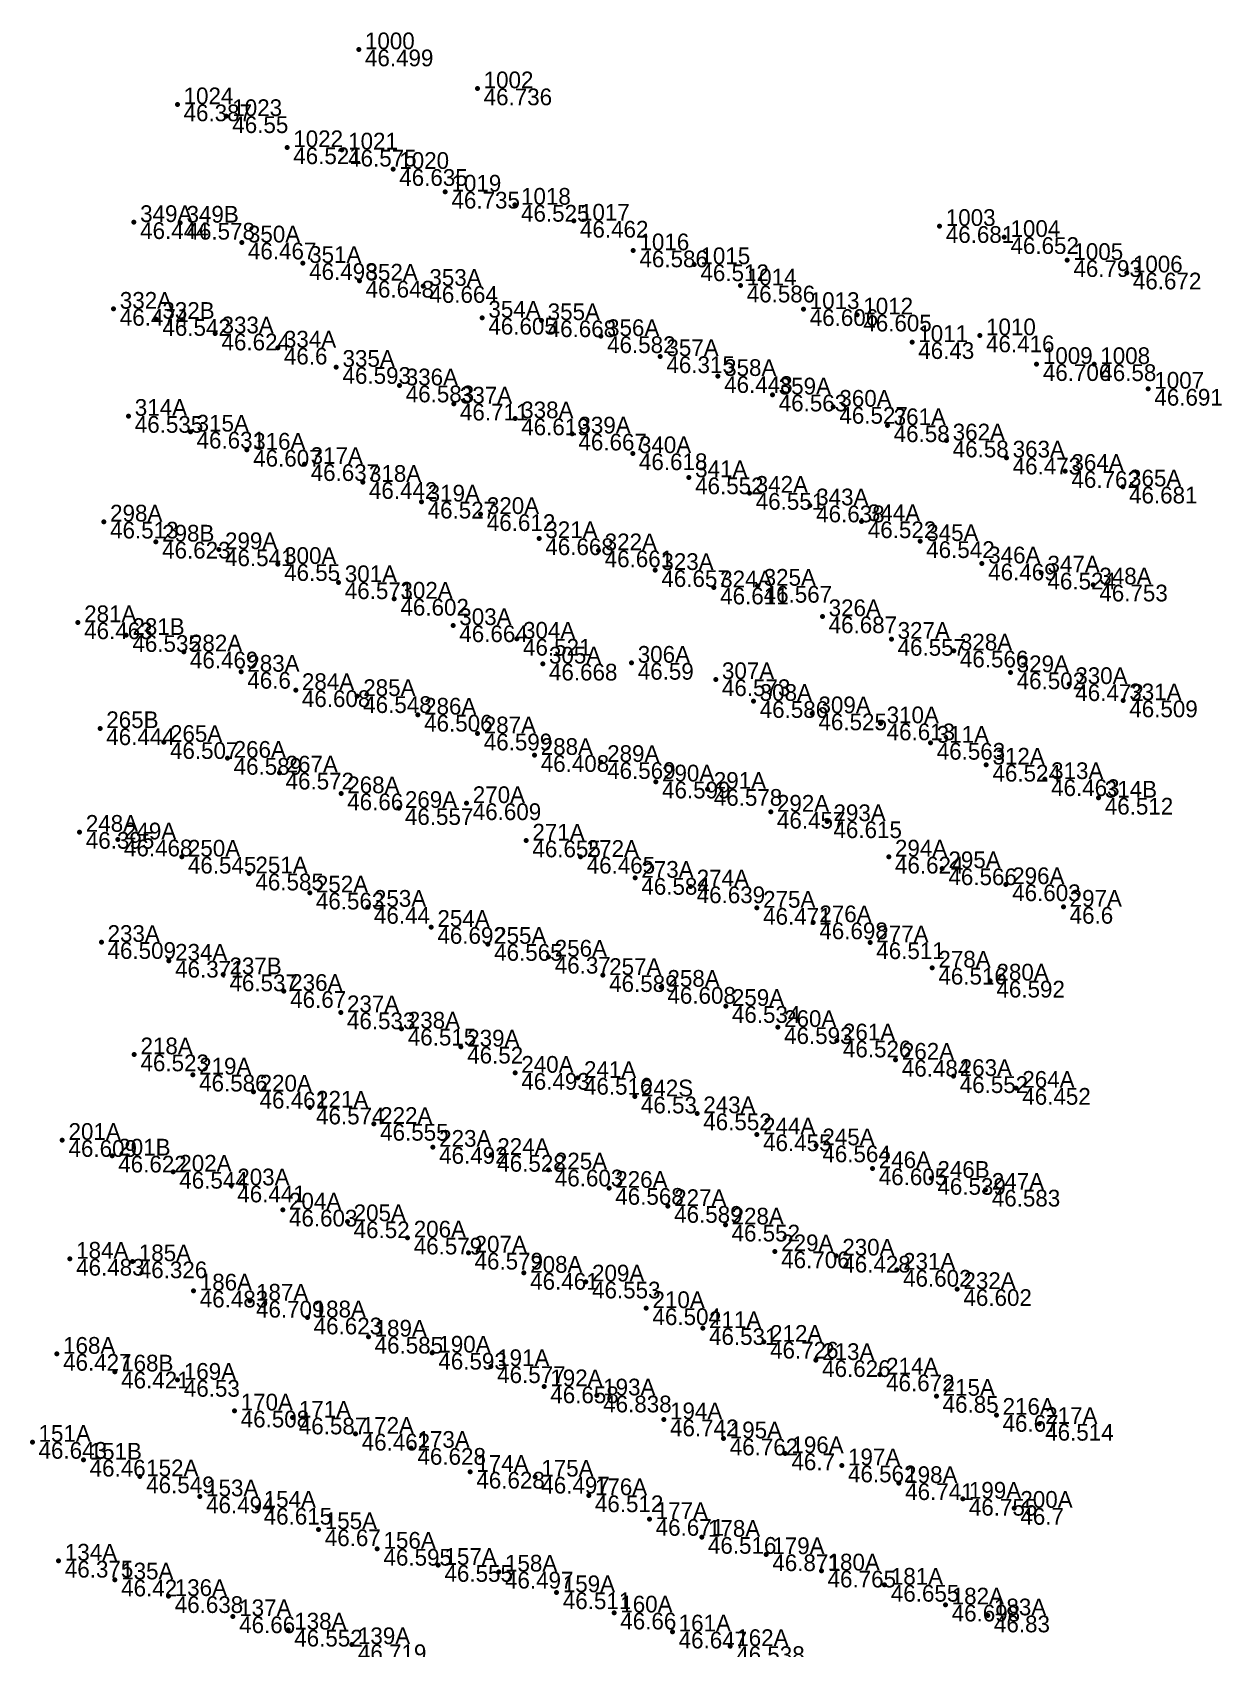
# Model space of a CAD drawing. Header units: metres. Extents: x 34762.6 to 34852.5, y -33007.4 to -32928.7.
# Drawn here: x 34816.96 to 34852.5, y -32977.01 to -32928.72 of the extents above; entities that cross this region are included whole.
import ezdxf

# ---------------------------------------------------------------- set-up
doc = ezdxf.new("R2010")
doc.units = ezdxf.units.M
for name, color, linetype, lineweight in [('Height', 80, 'CONTINUOUS', 100), ('Name', 4, 'CONTINUOUS', 100), ('Survey', 1, 'CONTINUOUS', 100)]:
    doc.layers.add(name, color=color, linetype=linetype, lineweight=lineweight)
doc.styles.get("Standard").update_dxf_attribs({"font": '', "height": 2.5})
doc.styles.get('standard').set_extended_font_data('txt')

msp = doc.modelspace()

# ---------------------------------------------------------------- linework, layer by layer
at = {"layer": 'Survey'}
for p in [(34826.717, -32929.235, 46.499), (34830.264, -32930.4, 46.736), (34821.297, -32930.877, 46.387), (34822.753, -32931.23, 46.55), (34824.575, -32932.159, 46.521), (34826.215, -32932.23, 46.575), (34827.743, -32932.808, 46.635), (34829.303, -32933.486, 46.735), (34831.381, -32933.878, 46.525), (34819.999, -32934.396, 46.444), (34821.385, -32934.414, 46.578), (34833.143, -32934.354, 46.462), (34844.075, -32934.512, 46.681), (34846.008, -32934.842, 46.652), (34823.22, -32935.005, 46.467), (34834.921, -32935.241, 46.586), (34825.05, -32935.618, 46.498), (34836.743, -32935.655, 46.512), (34847.888, -32935.529, 46.793), (34849.666, -32935.902, 46.672), (34826.735, -32936.146, 46.648), (34828.643, -32936.303, 46.664), (34838.126, -32936.29, 46.586), (34819.392, -32936.987, 46.474), (34820.664, -32937.29, 46.542), (34830.406, -32937.251, 46.605), (34832.178, -32937.327, 46.668), (34840.009, -32936.994, 46.606), (34841.61, -32937.158, 46.605), (34822.431, -32937.723, 46.624), (34833.953, -32937.804, 46.582), (34845.277, -32937.78, 46.416), (34824.295, -32938.146, 46.6), (34843.252, -32937.98, 46.43), (34826.047, -32938.723, 46.593), (34835.726, -32938.402, 46.315), (34846.976, -32938.637, 46.706), (34848.692, -32938.64, 46.58), (34827.936, -32939.276, 46.583), (34837.451, -32938.995, 46.448), (34839.082, -32939.547, 46.563), (34850.307, -32939.375, 46.691), (34819.839, -32940.186, 46.535), (34829.555, -32939.818, 46.711), (34831.387, -32940.26, 46.619), (34840.895, -32939.914, 46.527), (34821.686, -32940.657, 46.631), (34833.097, -32940.714, 46.667), (34842.517, -32940.464, 46.58), (34823.377, -32941.197, 46.607), (34844.281, -32940.921, 46.58), (34825.095, -32941.625, 46.637), (34834.905, -32941.301, 46.618), (34846.073, -32941.432, 46.473), (34826.836, -32942.16, 46.442), (34836.584, -32942.021, 46.552), (34847.83, -32941.831, 46.762), (34838.395, -32942.485, 46.551), (34849.551, -32942.296, 46.681), (34828.591, -32942.747, 46.527), (34830.36, -32943.12, 46.612), (34840.202, -32942.861, 46.638), (34819.101, -32943.344, 46.513), (34841.745, -32943.333, 46.522), (34820.656, -32943.943, 46.623), (34832.108, -32943.84, 46.668), (34843.49, -32943.927, 46.542), (34822.536, -32944.171, 46.541), (34824.302, -32944.612, 46.55), (34833.881, -32944.203, 46.661), (34845.342, -32944.595, 46.469), (34835.575, -32944.792, 46.657), (34847.114, -32944.867, 46.524), (34826.115, -32945.155, 46.571), (34837.333, -32945.312, 46.611), (34838.632, -32945.262, 46.567), (34848.663, -32945.224, 46.753), (34827.778, -32945.649, 46.602), (34818.326, -32946.352, 46.463), (34829.537, -32946.439, 46.664), (34840.574, -32946.173, 46.687), (34819.768, -32946.733, 46.535), (34831.441, -32946.845, 46.521), (34842.635, -32946.848, 46.557), (34821.487, -32947.226, 46.469), (34844.497, -32947.197, 46.566), (34823.202, -32947.832, 46.6), (34832.216, -32947.587, 46.668), (34834.87, -32947.563, 46.59), (34846.193, -32947.847, 46.502), (34824.833, -32948.38, 46.608), (34837.385, -32948.053, 46.573), (34847.945, -32948.2, 46.472), (34826.666, -32948.558, 46.548), (34838.514, -32948.703, 46.586), (34849.559, -32948.686, 46.509), (34828.485, -32949.113, 46.506), (34840.27, -32949.074, 46.525), (34842.307, -32949.373, 46.613), (34818.987, -32949.517, 46.444), (34820.891, -32949.93, 46.507), (34830.268, -32949.675, 46.599), (34843.804, -32949.953, 46.563), (34822.793, -32950.403, 46.589), (34831.97, -32950.318, 46.408), (34824.346, -32950.843, 46.572), (34833.955, -32950.528, 46.569), (34845.47, -32950.607, 46.524), (34835.595, -32951.11, 46.599), (34837.142, -32951.331, 46.578), (34847.222, -32951.04, 46.463), (34826.188, -32951.464, 46.66), (34829.939, -32951.757, 46.609), (34848.826, -32951.594, 46.512), (34827.911, -32951.902, 46.557), (34839.029, -32952.014, 46.457), (34840.718, -32952.296, 46.615), (34818.376, -32952.614, 46.395), (34819.516, -32952.842, 46.468), (34831.721, -32952.87, 46.655), (34821.427, -32953.356, 46.545), (34833.344, -32953.357, 46.465), (34842.556, -32953.354, 46.624), (34844.154, -32953.701, 46.566), (34823.444, -32953.858, 46.585), (34834.977, -32953.988, 46.584), (34836.631, -32954.24, 46.639), (34846.059, -32954.179, 46.603), (34825.251, -32954.428, 46.563), (34826.986, -32954.855, 46.44), (34838.616, -32954.883, 46.471), (34847.776, -32954.853, 46.6), (34828.883, -32955.455, 46.692), (34840.296, -32955.318, 46.698), (34819.025, -32955.905, 46.509), (34830.578, -32955.962, 46.565), (34841.998, -32955.911, 46.511), (34821.044, -32956.464, 46.371), (34832.389, -32956.345, 46.37), (34843.854, -32956.672, 46.516), (34822.668, -32956.871, 46.537), (34834.015, -32956.893, 46.589), (34845.589, -32957.059, 46.592), (34824.483, -32957.368, 46.67), (34835.757, -32957.245, 46.608), (34826.179, -32958.006, 46.533), (34837.683, -32957.816, 46.534), (34827.998, -32958.493, 46.515), (34839.242, -32958.447, 46.593), (34829.773, -32959.031, 46.52), (34841.001, -32958.848, 46.526), (34820.01, -32959.263, 46.523), (34842.762, -32959.423, 46.484), (34821.762, -32959.867, 46.586), (34831.39, -32959.814, 46.493), (34833.262, -32959.962, 46.516), (34844.491, -32959.912, 46.552), (34823.569, -32960.377, 46.461), (34834.964, -32960.521, 46.53), (34846.361, -32960.263, 46.452), (34825.256, -32960.849, 46.574), (34836.827, -32961.023, 46.552), (34827.171, -32961.336, 46.555), (34817.859, -32961.82, 46.609), (34828.935, -32962.026, 46.492), (34838.615, -32961.649, 46.455), (34840.386, -32961.982, 46.564), (34819.346, -32962.287, 46.622), (34830.672, -32962.263, 46.528), (34821.169, -32962.769, 46.544), (34832.392, -32962.703, 46.603), (34842.072, -32962.665, 46.605), (34843.825, -32962.953, 46.539), (34822.902, -32963.179, 46.441), (34834.198, -32963.252, 46.568), (34845.45, -32963.304, 46.583), (34824.447, -32963.9, 46.603), (34835.957, -32963.79, 46.589), (34826.379, -32964.249, 46.52), (34837.673, -32964.348, 46.552), (34828.175, -32964.736, 46.579), (34818.087, -32965.369, 46.483), (34829.993, -32965.186, 46.579), (34839.156, -32965.147, 46.706), (34840.982, -32965.277, 46.428), (34819.959, -32965.446, 46.326), (34831.655, -32965.79, 46.461), (34842.798, -32965.699, 46.602), (34821.781, -32966.32, 46.483), (34833.504, -32966.05, 46.553), (34844.602, -32966.275, 46.602), (34823.462, -32966.622, 46.709), (34835.31, -32966.845, 46.504), (34825.184, -32967.124, 46.623), (34827.006, -32967.698, 46.585), (34836.999, -32967.438, 46.531), (34817.697, -32968.21, 46.427), (34828.911, -32968.176, 46.593), (34838.824, -32967.846, 46.726), (34819.432, -32968.739, 46.421), (34830.668, -32968.579, 46.577), (34840.38, -32968.397, 46.626), (34821.305, -32968.987, 46.53), (34832.256, -32969.181, 46.658), (34842.291, -32968.824, 46.672), (34833.836, -32969.455, 46.838), (34843.98, -32969.466, 46.85), (34823.004, -32969.904, 46.508), (34824.741, -32970.111, 46.587), (34835.834, -32970.169, 46.742), (34845.771, -32970.034, 46.67), (34826.62, -32970.594, 46.462), (34847.046, -32970.299, 46.514), (34816.963, -32970.84, 46.643), (34828.287, -32971.02, 46.628), (34837.619, -32970.739, 46.762), (34839.462, -32971.182, 46.7), (34818.49, -32971.373, 46.46), (34841.153, -32971.544, 46.562), (34820.18, -32971.871, 46.549), (34830.047, -32971.731, 46.628), (34831.987, -32971.88, 46.497), (34842.862, -32972.073, 46.741), (34821.97, -32972.469, 46.494), (34833.589, -32972.436, 46.512), (34844.765, -32972.54, 46.755), (34823.691, -32972.808, 46.615), (34846.304, -32972.812, 46.7), (34825.517, -32973.451, 46.67), (34835.405, -32973.142, 46.671), (34827.272, -32974.034, 46.595), (34836.967, -32973.679, 46.516), (34817.749, -32974.39, 46.375), (34829.094, -32974.517, 46.555), (34838.891, -32974.197, 46.871), (34819.432, -32974.953, 46.42), (34830.902, -32974.718, 46.497), (34840.542, -32974.685, 46.765), (34821.033, -32975.448, 46.638), (34832.63, -32975.334, 46.511), (34842.433, -32975.11, 46.655), (34834.348, -32975.94, 46.66), (34844.251, -32975.701, 46.698), (34845.514, -32976.026, 46.83), (34822.959, -32976.05, 46.66), (34824.604, -32976.45, 46.552), (34836.092, -32976.507, 46.647), (34826.507, -32976.887, 46.719), (34837.813, -32976.943, 46.538)]:
    msp.add_point(p, dxfattribs=at)

# ---------------------------------------------------------------- texts
at = {"layer": 'Height', "char_height": 0.5, "attachment_point": 1}
for s, insert, width in [(' 46.499', (34826.717, -32929.235, 46.499), 2.8), (' 46.736', (34830.264, -32930.4, 46.736), 2.8), (' 46.387', (34821.297, -32930.877, 46.387), 2.8), (' 46.55', (34822.753, -32931.23, 46.55), 2.4), (' 46.521', (34824.575, -32932.159, 46.521), 2.8), (' 46.575', (34826.215, -32932.23, 46.575), 2.8), (' 46.635', (34827.743, -32932.808, 46.635), 2.8), (' 46.735', (34829.303, -32933.486, 46.735), 2.8), (' 46.525', (34831.381, -32933.878, 46.525), 2.8), (' 46.444', (34819.999, -32934.396, 46.444), 2.8), (' 46.578', (34821.385, -32934.414, 46.578), 2.8), (' 46.462', (34833.143, -32934.354, 46.462), 2.8), (' 46.681', (34844.075, -32934.512, 46.681), 2.8), (' 46.652', (34846.008, -32934.842, 46.652), 2.8), (' 46.467', (34823.22, -32935.005, 46.467), 2.8), (' 46.586', (34834.921, -32935.241, 46.586), 2.8), (' 46.498', (34825.05, -32935.618, 46.498), 2.8), (' 46.512', (34836.743, -32935.655, 46.512), 2.8), (' 46.793', (34847.888, -32935.529, 46.793), 2.8), (' 46.672', (34849.666, -32935.902, 46.672), 2.8), (' 46.648', (34826.735, -32936.146, 46.648), 2.8), (' 46.664', (34828.643, -32936.303, 46.664), 2.8), (' 46.586', (34838.126, -32936.29, 46.586), 2.8), (' 46.474', (34819.392, -32936.987, 46.474), 2.8), (' 46.542', (34820.664, -32937.29, 46.542), 2.8), (' 46.605', (34830.406, -32937.251, 46.605), 2.8), (' 46.668', (34832.178, -32937.327, 46.668), 2.8), (' 46.606', (34840.009, -32936.994, 46.606), 2.8), (' 46.605', (34841.61, -32937.158, 46.605), 2.8), (' 46.624', (34822.431, -32937.723, 46.624), 2.8), (' 46.582', (34833.953, -32937.804, 46.582), 2.8), (' 46.416', (34845.277, -32937.78, 46.416), 2.8), (' 46.6', (34824.295, -32938.146, 46.6), 2), (' 46.43', (34843.252, -32937.98, 46.43), 2.4), (' 46.593', (34826.047, -32938.723, 46.593), 2.8), (' 46.315', (34835.726, -32938.402, 46.315), 2.8), (' 46.706', (34846.976, -32938.637, 46.706), 2.8), (' 46.58', (34848.692, -32938.64, 46.58), 2.4), (' 46.583', (34827.936, -32939.276, 46.583), 2.8), (' 46.448', (34837.451, -32938.995, 46.448), 2.8), (' 46.711', (34829.555, -32939.818, 46.711), 2.8), (' 46.563', (34839.082, -32939.547, 46.563), 2.8), (' 46.691', (34850.307, -32939.375, 46.691), 2.8), (' 46.535', (34819.839, -32940.186, 46.535), 2.8), (' 46.619', (34831.387, -32940.26, 46.619), 2.8), (' 46.527', (34840.895, -32939.914, 46.527), 2.8), (' 46.631', (34821.686, -32940.657, 46.631), 2.8), (' 46.667', (34833.097, -32940.714, 46.667), 2.8), (' 46.58', (34842.517, -32940.464, 46.58), 2.4), (' 46.607', (34823.377, -32941.197, 46.607), 2.8), (' 46.58', (34844.281, -32940.921, 46.58), 2.4), (' 46.637', (34825.095, -32941.625, 46.637), 2.8), (' 46.618', (34834.905, -32941.301, 46.618), 2.8), (' 46.473', (34846.073, -32941.432, 46.473), 2.8), (' 46.442', (34826.836, -32942.16, 46.442), 2.8), (' 46.552', (34836.584, -32942.021, 46.552), 2.8), (' 46.762', (34847.83, -32941.831, 46.762), 2.8), (' 46.551', (34838.395, -32942.485, 46.551), 2.8), (' 46.681', (34849.551, -32942.296, 46.681), 2.8), (' 46.527', (34828.591, -32942.747, 46.527), 2.8), (' 46.612', (34830.36, -32943.12, 46.612), 2.8), (' 46.638', (34840.202, -32942.861, 46.638), 2.8), (' 46.513', (34819.101, -32943.344, 46.513), 2.8), (' 46.522', (34841.745, -32943.333, 46.522), 2.8), (' 46.623', (34820.656, -32943.943, 46.623), 2.8), (' 46.668', (34832.108, -32943.84, 46.668), 2.8), (' 46.542', (34843.49, -32943.927, 46.542), 2.8), (' 46.541', (34822.536, -32944.171, 46.541), 2.8), (' 46.55', (34824.302, -32944.612, 46.55), 2.4), (' 46.661', (34833.881, -32944.203, 46.661), 2.8), (' 46.469', (34845.342, -32944.595, 46.469), 2.8), (' 46.657', (34835.575, -32944.792, 46.657), 2.8), (' 46.524', (34847.114, -32944.867, 46.524), 2.8), (' 46.571', (34826.115, -32945.155, 46.571), 2.8), (' 46.611', (34837.333, -32945.312, 46.611), 2.8), (' 46.567', (34838.632, -32945.262, 46.567), 2.8), (' 46.753', (34848.663, -32945.224, 46.753), 2.8), (' 46.602', (34827.778, -32945.649, 46.602), 2.8), (' 46.463', (34818.326, -32946.352, 46.463), 2.8), (' 46.664', (34829.537, -32946.439, 46.664), 2.8), (' 46.687', (34840.574, -32946.173, 46.687), 2.8), (' 46.535', (34819.768, -32946.733, 46.535), 2.8), (' 46.521', (34831.441, -32946.845, 46.521), 2.8), (' 46.557', (34842.635, -32946.848, 46.557), 2.8), (' 46.469', (34821.487, -32947.226, 46.469), 2.8), (' 46.566', (34844.497, -32947.197, 46.566), 2.8), (' 46.6', (34823.202, -32947.832, 46.6), 2), (' 46.668', (34832.216, -32947.587, 46.668), 2.8), (' 46.59', (34834.87, -32947.563, 46.59), 2.4), (' 46.502', (34846.193, -32947.847, 46.502), 2.8), (' 46.608', (34824.833, -32948.38, 46.608), 2.8), (' 46.573', (34837.385, -32948.053, 46.573), 2.8), (' 46.472', (34847.945, -32948.2, 46.472), 2.8), (' 46.548', (34826.666, -32948.558, 46.548), 2.8), (' 46.586', (34838.514, -32948.703, 46.586), 2.8), (' 46.509', (34849.559, -32948.686, 46.509), 2.8), (' 46.506', (34828.485, -32949.113, 46.506), 2.8), (' 46.525', (34840.27, -32949.074, 46.525), 2.8), (' 46.613', (34842.307, -32949.373, 46.613), 2.8), (' 46.444', (34818.987, -32949.517, 46.444), 2.8), (' 46.507', (34820.891, -32949.93, 46.507), 2.8), (' 46.599', (34830.268, -32949.675, 46.599), 2.8), (' 46.563', (34843.804, -32949.953, 46.563), 2.8), (' 46.589', (34822.793, -32950.403, 46.589), 2.8), (' 46.408', (34831.97, -32950.318, 46.408), 2.8), (' 46.572', (34824.346, -32950.843, 46.572), 2.8), (' 46.569', (34833.955, -32950.528, 46.569), 2.8), (' 46.524', (34845.47, -32950.607, 46.524), 2.8), (' 46.599', (34835.595, -32951.11, 46.599), 2.8), (' 46.578', (34837.142, -32951.331, 46.578), 2.8), (' 46.463', (34847.222, -32951.04, 46.463), 2.8), (' 46.66', (34826.188, -32951.464, 46.66), 2.4), (' 46.609', (34829.939, -32951.757, 46.609), 2.8), (' 46.512', (34848.826, -32951.594, 46.512), 2.8), (' 46.557', (34827.911, -32951.902, 46.557), 2.8), (' 46.457', (34839.029, -32952.014, 46.457), 2.8), (' 46.615', (34840.718, -32952.296, 46.615), 2.8), (' 46.395', (34818.376, -32952.614, 46.395), 2.8), (' 46.468', (34819.516, -32952.842, 46.468), 2.8), (' 46.655', (34831.721, -32952.87, 46.655), 2.8), (' 46.545', (34821.427, -32953.356, 46.545), 2.8), (' 46.465', (34833.344, -32953.357, 46.465), 2.8), (' 46.624', (34842.556, -32953.354, 46.624), 2.8), (' 46.566', (34844.154, -32953.701, 46.566), 2.8), (' 46.585', (34823.444, -32953.858, 46.585), 2.8), (' 46.584', (34834.977, -32953.988, 46.584), 2.8), (' 46.639', (34836.631, -32954.24, 46.639), 2.8), (' 46.603', (34846.059, -32954.179, 46.603), 2.8), (' 46.563', (34825.251, -32954.428, 46.563), 2.8), (' 46.44', (34826.986, -32954.855, 46.44), 2.4), (' 46.471', (34838.616, -32954.883, 46.471), 2.8), (' 46.6', (34847.776, -32954.853, 46.6), 2), (' 46.692', (34828.883, -32955.455, 46.692), 2.8), (' 46.698', (34840.296, -32955.318, 46.698), 2.8), (' 46.509', (34819.025, -32955.905, 46.509), 2.8), (' 46.565', (34830.578, -32955.962, 46.565), 2.8), (' 46.511', (34841.998, -32955.911, 46.511), 2.8), (' 46.371', (34821.044, -32956.464, 46.371), 2.8), (' 46.37', (34832.389, -32956.345, 46.37), 2.4), (' 46.516', (34843.854, -32956.672, 46.516), 2.8), (' 46.537', (34822.668, -32956.871, 46.537), 2.8), (' 46.589', (34834.015, -32956.893, 46.589), 2.8), (' 46.592', (34845.589, -32957.059, 46.592), 2.8), (' 46.67', (34824.483, -32957.368, 46.67), 2.4), (' 46.608', (34835.757, -32957.245, 46.608), 2.8), (' 46.533', (34826.179, -32958.006, 46.533), 2.8), (' 46.534', (34837.683, -32957.816, 46.534), 2.8), (' 46.515', (34827.998, -32958.493, 46.515), 2.8), (' 46.593', (34839.242, -32958.447, 46.593), 2.8), (' 46.52', (34829.773, -32959.031, 46.52), 2.4), (' 46.526', (34841.001, -32958.848, 46.526), 2.8), (' 46.523', (34820.01, -32959.263, 46.523), 2.8), (' 46.484', (34842.762, -32959.423, 46.484), 2.8), (' 46.586', (34821.762, -32959.867, 46.586), 2.8), (' 46.493', (34831.39, -32959.814, 46.493), 2.8), (' 46.516', (34833.262, -32959.962, 46.516), 2.8), (' 46.552', (34844.491, -32959.912, 46.552), 2.8), (' 46.461', (34823.569, -32960.377, 46.461), 2.8), (' 46.53', (34834.964, -32960.521, 46.53), 2.4), (' 46.452', (34846.361, -32960.263, 46.452), 2.8), (' 46.574', (34825.256, -32960.849, 46.574), 2.8), (' 46.552', (34836.827, -32961.023, 46.552), 2.8), (' 46.555', (34827.171, -32961.336, 46.555), 2.8), (' 46.609', (34817.859, -32961.82, 46.609), 2.8), (' 46.492', (34828.935, -32962.026, 46.492), 2.8), (' 46.455', (34838.615, -32961.649, 46.455), 2.8), (' 46.564', (34840.386, -32961.982, 46.564), 2.8), (' 46.622', (34819.346, -32962.287, 46.622), 2.8), (' 46.528', (34830.672, -32962.263, 46.528), 2.8), (' 46.544', (34821.169, -32962.769, 46.544), 2.8), (' 46.603', (34832.392, -32962.703, 46.603), 2.8), (' 46.605', (34842.072, -32962.665, 46.605), 2.8), (' 46.539', (34843.825, -32962.953, 46.539), 2.8), (' 46.441', (34822.902, -32963.179, 46.441), 2.8), (' 46.568', (34834.198, -32963.252, 46.568), 2.8), (' 46.583', (34845.45, -32963.304, 46.583), 2.8), (' 46.603', (34824.447, -32963.9, 46.603), 2.8), (' 46.589', (34835.957, -32963.79, 46.589), 2.8), (' 46.52', (34826.379, -32964.249, 46.52), 2.4), (' 46.552', (34837.673, -32964.348, 46.552), 2.8), (' 46.579', (34828.175, -32964.736, 46.579), 2.8), (' 46.483', (34818.087, -32965.369, 46.483), 2.8), (' 46.579', (34829.993, -32965.186, 46.579), 2.8), (' 46.706', (34839.156, -32965.147, 46.706), 2.8), (' 46.428', (34840.982, -32965.277, 46.428), 2.8), (' 46.326', (34819.959, -32965.446, 46.326), 2.8), (' 46.461', (34831.655, -32965.79, 46.461), 2.8), (' 46.602', (34842.798, -32965.699, 46.602), 2.8), (' 46.483', (34821.781, -32966.32, 46.483), 2.8), (' 46.553', (34833.504, -32966.05, 46.553), 2.8), (' 46.602', (34844.602, -32966.275, 46.602), 2.8), (' 46.709', (34823.462, -32966.622, 46.709), 2.8), (' 46.504', (34835.31, -32966.845, 46.504), 2.8), (' 46.623', (34825.184, -32967.124, 46.623), 2.8), (' 46.585', (34827.006, -32967.698, 46.585), 2.8), (' 46.531', (34836.999, -32967.438, 46.531), 2.8), (' 46.427', (34817.697, -32968.21, 46.427), 2.8), (' 46.593', (34828.911, -32968.176, 46.593), 2.8), (' 46.726', (34838.824, -32967.846, 46.726), 2.8), (' 46.421', (34819.432, -32968.739, 46.421), 2.8), (' 46.577', (34830.668, -32968.579, 46.577), 2.8), (' 46.626', (34840.38, -32968.397, 46.626), 2.8), (' 46.53', (34821.305, -32968.987, 46.53), 2.4), (' 46.658', (34832.256, -32969.181, 46.658), 2.8), (' 46.672', (34842.291, -32968.824, 46.672), 2.8), (' 46.838', (34833.836, -32969.455, 46.838), 2.8), (' 46.85', (34843.98, -32969.466, 46.85), 2.4), (' 46.508', (34823.004, -32969.904, 46.508), 2.8), (' 46.587', (34824.741, -32970.111, 46.587), 2.8), (' 46.742', (34835.834, -32970.169, 46.742), 2.8), (' 46.67', (34845.771, -32970.034, 46.67), 2.4), (' 46.462', (34826.62, -32970.594, 46.462), 2.8), (' 46.514', (34847.046, -32970.299, 46.514), 2.8), (' 46.643', (34816.963, -32970.84, 46.643), 2.8), (' 46.628', (34828.287, -32971.02, 46.628), 2.8), (' 46.762', (34837.619, -32970.739, 46.762), 2.8), (' 46.7', (34839.462, -32971.182, 46.7), 2), (' 46.46', (34818.49, -32971.373, 46.46), 2.4), (' 46.562', (34841.153, -32971.544, 46.562), 2.8), (' 46.549', (34820.18, -32971.871, 46.549), 2.8), (' 46.628', (34830.047, -32971.731, 46.628), 2.8), (' 46.497', (34831.987, -32971.88, 46.497), 2.8), (' 46.741', (34842.862, -32972.073, 46.741), 2.8), (' 46.494', (34821.97, -32972.469, 46.494), 2.8), (' 46.512', (34833.589, -32972.436, 46.512), 2.8), (' 46.755', (34844.765, -32972.54, 46.755), 2.8), (' 46.615', (34823.691, -32972.808, 46.615), 2.8), (' 46.671', (34835.405, -32973.142, 46.671), 2.8), (' 46.7', (34846.304, -32972.812, 46.7), 2), (' 46.67', (34825.517, -32973.451, 46.67), 2.4), (' 46.595', (34827.272, -32974.034, 46.595), 2.8), (' 46.516', (34836.967, -32973.679, 46.516), 2.8), (' 46.375', (34817.749, -32974.39, 46.375), 2.8), (' 46.555', (34829.094, -32974.517, 46.555), 2.8), (' 46.871', (34838.891, -32974.197, 46.871), 2.8), (' 46.42', (34819.432, -32974.953, 46.42), 2.4), (' 46.497', (34830.902, -32974.718, 46.497), 2.8), (' 46.765', (34840.542, -32974.685, 46.765), 2.8), (' 46.638', (34821.033, -32975.448, 46.638), 2.8), (' 46.511', (34832.63, -32975.334, 46.511), 2.8), (' 46.655', (34842.433, -32975.11, 46.655), 2.8), (' 46.66', (34834.348, -32975.94, 46.66), 2.4), (' 46.698', (34844.251, -32975.701, 46.698), 2.8), (' 46.83', (34845.514, -32976.026, 46.83), 2.4), (' 46.66', (34822.959, -32976.05, 46.66), 2.4), (' 46.552', (34824.604, -32976.45, 46.552), 2.8), (' 46.647', (34836.092, -32976.507, 46.647), 2.8), (' 46.719', (34826.507, -32976.887, 46.719), 2.8), (' 46.538', (34837.813, -32976.943, 46.538), 2.8)]:
    msp.add_mtext(s, dxfattribs=dict(at, insert=insert, width=width))
at = {"layer": 'Name', "char_height": 0.5, "width": 2.5, "attachment_point": 7}
for s, insert in [(' 1000', (34826.717, -32929.235, 46.499)), (' 1002', (34830.264, -32930.4, 46.736)), (' 1024', (34821.297, -32930.877, 46.387)), (' 1023', (34822.753, -32931.23, 46.55)), (' 1022', (34824.575, -32932.159, 46.521)), (' 1021', (34826.215, -32932.23, 46.575)), (' 1020', (34827.743, -32932.808, 46.635)), (' 1019', (34829.303, -32933.486, 46.735)), (' 1018', (34831.381, -32933.878, 46.525)), (' 349A', (34819.999, -32934.396, 46.444)), (' 349B', (34821.385, -32934.414, 46.578)), (' 1017', (34833.143, -32934.354, 46.462)), (' 1003', (34844.075, -32934.512, 46.681)), (' 350A', (34823.22, -32935.005, 46.467)), (' 1004', (34846.008, -32934.842, 46.652)), (' 1016', (34834.921, -32935.241, 46.586)), (' 351A', (34825.05, -32935.618, 46.498)), (' 1015', (34836.743, -32935.655, 46.512)), (' 1005', (34847.888, -32935.529, 46.793)), (' 1006', (34849.666, -32935.902, 46.672)), (' 352A', (34826.735, -32936.146, 46.648)), (' 353A', (34828.643, -32936.303, 46.664)), (' 1014', (34838.126, -32936.29, 46.586)), (' 332A', (34819.392, -32936.987, 46.474)), (' 332B', (34820.664, -32937.29, 46.542)), (' 354A', (34830.406, -32937.251, 46.605)), (' 355A', (34832.178, -32937.327, 46.668)), (' 1013', (34840.009, -32936.994, 46.606)), (' 1012', (34841.61, -32937.158, 46.605)), (' 333A', (34822.431, -32937.723, 46.624)), (' 356A', (34833.953, -32937.804, 46.582)), (' 1010', (34845.277, -32937.78, 46.416)), (' 334A', (34824.295, -32938.146, 46.6)), (' 1011', (34843.252, -32937.98, 46.43)), (' 335A', (34826.047, -32938.723, 46.593)), (' 357A', (34835.726, -32938.402, 46.315)), (' 1009', (34846.976, -32938.637, 46.706)), (' 1008', (34848.692, -32938.64, 46.58)), (' 336A', (34827.936, -32939.276, 46.583)), (' 358A', (34837.451, -32938.995, 46.448)), (' 337A', (34829.555, -32939.818, 46.711)), (' 359A', (34839.082, -32939.547, 46.563)), (' 1007', (34850.307, -32939.375, 46.691)), (' 314A', (34819.839, -32940.186, 46.535)), (' 338A', (34831.387, -32940.26, 46.619)), (' 360A', (34840.895, -32939.914, 46.527)), (' 315A', (34821.686, -32940.657, 46.631)), (' 339A', (34833.097, -32940.714, 46.667)), (' 361A', (34842.517, -32940.464, 46.58)), (' 316A', (34823.377, -32941.197, 46.607)), (' 362A', (34844.281, -32940.921, 46.58)), (' 317A', (34825.095, -32941.625, 46.637)), (' 340A', (34834.905, -32941.301, 46.618)), (' 363A', (34846.073, -32941.432, 46.473)), (' 318A', (34826.836, -32942.16, 46.442)), (' 341A', (34836.584, -32942.021, 46.552)), (' 364A', (34847.83, -32941.831, 46.762)), (' 342A', (34838.395, -32942.485, 46.551)), (' 365A', (34849.551, -32942.296, 46.681)), (' 319A', (34828.591, -32942.747, 46.527)), (' 320A', (34830.36, -32943.12, 46.612)), (' 343A', (34840.202, -32942.861, 46.638)), (' 298A', (34819.101, -32943.344, 46.513)), (' 344A', (34841.745, -32943.333, 46.522)), (' 298B', (34820.656, -32943.943, 46.623)), (' 299A', (34822.536, -32944.171, 46.541)), (' 321A', (34832.108, -32943.84, 46.668)), (' 345A', (34843.49, -32943.927, 46.542)), (' 300A', (34824.302, -32944.612, 46.55)), (' 322A', (34833.881, -32944.203, 46.661)), (' 346A', (34845.342, -32944.595, 46.469)), (' 301A', (34826.115, -32945.155, 46.571)), (' 323A', (34835.575, -32944.792, 46.657)), (' 347A', (34847.114, -32944.867, 46.524)), (' 324A', (34837.333, -32945.312, 46.611)), (' 325A', (34838.632, -32945.262, 46.567)), (' 348A', (34848.663, -32945.224, 46.753)), (' 302A', (34827.778, -32945.649, 46.602)), (' 281A', (34818.326, -32946.352, 46.463)), (' 303A', (34829.537, -32946.439, 46.664)), (' 326A', (34840.574, -32946.173, 46.687)), (' 281B', (34819.768, -32946.733, 46.535)), (' 304A', (34831.441, -32946.845, 46.521)), (' 327A', (34842.635, -32946.848, 46.557)), (' 282A', (34821.487, -32947.226, 46.469)), (' 306A', (34834.87, -32947.563, 46.59)), (' 328A', (34844.497, -32947.197, 46.566)), (' 283A', (34823.202, -32947.832, 46.6)), (' 305A', (34832.216, -32947.587, 46.668)), (' 307A', (34837.385, -32948.053, 46.573)), (' 329A', (34846.193, -32947.847, 46.502)), (' 284A', (34824.833, -32948.38, 46.608)), (' 330A', (34847.945, -32948.2, 46.472)), (' 285A', (34826.666, -32948.558, 46.548)), (' 308A', (34838.514, -32948.703, 46.586)), (' 331A', (34849.559, -32948.686, 46.509)), (' 286A', (34828.485, -32949.113, 46.506)), (' 309A', (34840.27, -32949.074, 46.525)), (' 310A', (34842.307, -32949.373, 46.613)), (' 265B', (34818.987, -32949.517, 46.444)), (' 265A', (34820.891, -32949.93, 46.507)), (' 287A', (34830.268, -32949.675, 46.599)), (' 311A', (34843.804, -32949.953, 46.563)), (' 266A', (34822.793, -32950.403, 46.589)), (' 288A', (34831.97, -32950.318, 46.408)), (' 267A', (34824.346, -32950.843, 46.572)), (' 289A', (34833.955, -32950.528, 46.569)), (' 312A', (34845.47, -32950.607, 46.524)), (' 290A', (34835.595, -32951.11, 46.599)), (' 291A', (34837.142, -32951.331, 46.578)), (' 313A', (34847.222, -32951.04, 46.463)), (' 268A', (34826.188, -32951.464, 46.66)), (' 269A', (34827.911, -32951.902, 46.557)), (' 270A', (34829.939, -32951.757, 46.609)), (' 314B', (34848.826, -32951.594, 46.512)), (' 292A', (34839.029, -32952.014, 46.457)), (' 293A', (34840.718, -32952.296, 46.615)), (' 248A', (34818.376, -32952.614, 46.395)), (' 249A', (34819.516, -32952.842, 46.468)), (' 271A', (34831.721, -32952.87, 46.655)), (' 250A', (34821.427, -32953.356, 46.545)), (' 272A', (34833.344, -32953.357, 46.465)), (' 294A', (34842.556, -32953.354, 46.624)), (' 295A', (34844.154, -32953.701, 46.566)), (' 251A', (34823.444, -32953.858, 46.585)), (' 273A', (34834.977, -32953.988, 46.584)), (' 274A', (34836.631, -32954.24, 46.639)), (' 296A', (34846.059, -32954.179, 46.603)), (' 252A', (34825.251, -32954.428, 46.563)), (' 253A', (34826.986, -32954.855, 46.44)), (' 275A', (34838.616, -32954.883, 46.471)), (' 297A', (34847.776, -32954.853, 46.6)), (' 254A', (34828.883, -32955.455, 46.692)), (' 276A', (34840.296, -32955.318, 46.698)), (' 233A', (34819.025, -32955.905, 46.509)), (' 255A', (34830.578, -32955.962, 46.565)), (' 277A', (34841.998, -32955.911, 46.511)), (' 234A', (34821.044, -32956.464, 46.371)), (' 256A', (34832.389, -32956.345, 46.37)), (' 278A', (34843.854, -32956.672, 46.516)), (' 237B', (34822.668, -32956.871, 46.537)), (' 257A', (34834.015, -32956.893, 46.589)), (' 280A', (34845.589, -32957.059, 46.592)), (' 236A', (34824.483, -32957.368, 46.67)), (' 258A', (34835.757, -32957.245, 46.608)), (' 237A', (34826.179, -32958.006, 46.533)), (' 259A', (34837.683, -32957.816, 46.534)), (' 238A', (34827.998, -32958.493, 46.515)), (' 260A', (34839.242, -32958.447, 46.593)), (' 239A', (34829.773, -32959.031, 46.52)), (' 261A', (34841.001, -32958.848, 46.526)), (' 218A', (34820.01, -32959.263, 46.523)), (' 262A', (34842.762, -32959.423, 46.484)), (' 219A', (34821.762, -32959.867, 46.586)), (' 240A', (34831.39, -32959.814, 46.493)), (' 241A', (34833.262, -32959.962, 46.516)), (' 263A', (34844.491, -32959.912, 46.552)), (' 220A', (34823.569, -32960.377, 46.461)), (' 242S', (34834.964, -32960.521, 46.53)), (' 264A', (34846.361, -32960.263, 46.452)), (' 221A', (34825.256, -32960.849, 46.574)), (' 243A', (34836.827, -32961.023, 46.552)), (' 222A', (34827.171, -32961.336, 46.555)), (' 201A', (34817.859, -32961.82, 46.609)), (' 223A', (34828.935, -32962.026, 46.492)), (' 244A', (34838.615, -32961.649, 46.455)), (' 245A', (34840.386, -32961.982, 46.564)), (' 201B', (34819.346, -32962.287, 46.622)), (' 224A', (34830.672, -32962.263, 46.528)), (' 202A', (34821.169, -32962.769, 46.544)), (' 225A', (34832.392, -32962.703, 46.603)), (' 246A', (34842.072, -32962.665, 46.605)), (' 246B', (34843.825, -32962.953, 46.539)), (' 203A', (34822.902, -32963.179, 46.441)), (' 226A', (34834.198, -32963.252, 46.568)), (' 247A', (34845.45, -32963.304, 46.583)), (' 204A', (34824.447, -32963.9, 46.603)), (' 227A', (34835.957, -32963.79, 46.589)), (' 205A', (34826.379, -32964.249, 46.52)), (' 228A', (34837.673, -32964.348, 46.552)), (' 206A', (34828.175, -32964.736, 46.579)), (' 184A', (34818.087, -32965.369, 46.483)), (' 207A', (34829.993, -32965.186, 46.579)), (' 229A', (34839.156, -32965.147, 46.706)), (' 230A', (34840.982, -32965.277, 46.428)), (' 185A', (34819.959, -32965.446, 46.326)), (' 208A', (34831.655, -32965.79, 46.461)), (' 231A', (34842.798, -32965.699, 46.602)), (' 186A', (34821.781, -32966.32, 46.483)), (' 209A', (34833.504, -32966.05, 46.553)), (' 232A', (34844.602, -32966.275, 46.602)), (' 187A', (34823.462, -32966.622, 46.709)), (' 210A', (34835.31, -32966.845, 46.504)), (' 188A', (34825.184, -32967.124, 46.623)), (' 189A', (34827.006, -32967.698, 46.585)), (' 211A', (34836.999, -32967.438, 46.531)), (' 212A', (34838.824, -32967.846, 46.726)), (' 168A', (34817.697, -32968.21, 46.427)), (' 190A', (34828.911, -32968.176, 46.593)), (' 168B', (34819.432, -32968.739, 46.421)), (' 191A', (34830.668, -32968.579, 46.577)), (' 213A', (34840.38, -32968.397, 46.626)), (' 169A', (34821.305, -32968.987, 46.53)), (' 192A', (34832.256, -32969.181, 46.658)), (' 214A', (34842.291, -32968.824, 46.672)), (' 193A', (34833.836, -32969.455, 46.838)), (' 215A', (34843.98, -32969.466, 46.85)), (' 170A', (34823.004, -32969.904, 46.508)), (' 171A', (34824.741, -32970.111, 46.587)), (' 194A', (34835.834, -32970.169, 46.742)), (' 216A', (34845.771, -32970.034, 46.67)), (' 172A', (34826.62, -32970.594, 46.462)), (' 195A', (34837.619, -32970.739, 46.762)), (' 217A', (34847.046, -32970.299, 46.514)), (' 151A', (34816.963, -32970.84, 46.643)), (' 173A', (34828.287, -32971.02, 46.628)), (' 196A', (34839.462, -32971.182, 46.7)), (' 151B', (34818.49, -32971.373, 46.46)), (' 197A', (34841.153, -32971.544, 46.562)), (' 152A', (34820.18, -32971.871, 46.549)), (' 174A', (34830.047, -32971.731, 46.628)), (' 175A', (34831.987, -32971.88, 46.497)), (' 198A', (34842.862, -32972.073, 46.741)), (' 153A', (34821.97, -32972.469, 46.494)), (' 176A', (34833.589, -32972.436, 46.512)), (' 199A', (34844.765, -32972.54, 46.755)), (' 154A', (34823.691, -32972.808, 46.615)), (' 177A', (34835.405, -32973.142, 46.671)), (' 200A', (34846.304, -32972.812, 46.7)), (' 155A', (34825.517, -32973.451, 46.67)), (' 156A', (34827.272, -32974.034, 46.595)), (' 178A', (34836.967, -32973.679, 46.516)), (' 134A', (34817.749, -32974.39, 46.375)), (' 157A', (34829.094, -32974.517, 46.555)), (' 179A', (34838.891, -32974.197, 46.871)), (' 135A', (34819.432, -32974.953, 46.42)), (' 158A', (34830.902, -32974.718, 46.497)), (' 180A', (34840.542, -32974.685, 46.765)), (' 136A', (34821.033, -32975.448, 46.638)), (' 159A', (34832.63, -32975.334, 46.511)), (' 181A', (34842.433, -32975.11, 46.655)), (' 137A', (34822.959, -32976.05, 46.66)), (' 160A', (34834.348, -32975.94, 46.66)), (' 182A', (34844.251, -32975.701, 46.698)), (' 183A', (34845.514, -32976.026, 46.83)), (' 138A', (34824.604, -32976.45, 46.552)), (' 161A', (34836.092, -32976.507, 46.647)), (' 139A', (34826.507, -32976.887, 46.719)), (' 162A', (34837.813, -32976.943, 46.538))]:
    msp.add_mtext(s, dxfattribs=dict(at, insert=insert))

doc.saveas('drawing.dxf')
